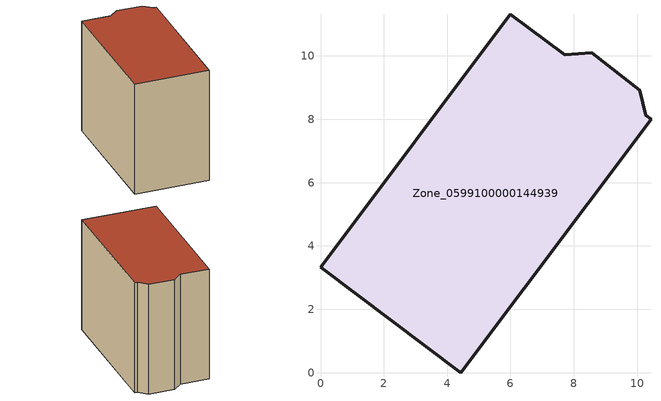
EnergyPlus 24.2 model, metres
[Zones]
Zone_0599100000144939
 floor ground (C_G): 7.71,10.04 8.57,10.1 10.09,8.92 10.27,8.13 10.44,8 4.43,0 0,3.32 5.99,11.31 z0
 wall outside (C_F): 4.43,0 10.44,8 10.27,8.13 10.09,8.92 8.57,10.1 7.71,10.04 5.99,11.31 0,3.32 4.43,0 z0:8.61
 roof outside (C_R): 7.71,10.04 5.99,11.31 0,3.32 4.43,0 10.44,8 10.27,8.13 10.09,8.92 8.57,10.1 z8.61
[BUILDING]
Pand.0599100000144939: North Axis=0; Terrain=City; Loads Convergence Tolerance Value=0.04; Temperature Convergence Tolerance Value=0.4; Solar Distribution=FullExterior; Maximum Number of Warmup Days=25; Minimum Number of Warmup Days=1
[Site:Location]
Rotterdam.The.Hague.AP_ZH_NLD Design_Conditions: Latitude=51.96; Longitude=4.45; Time Zone=1; Elevation=-4.5
[SITE:GROUNDTEMPERATURE:BUILDINGSURFACE]
18, 18, 18, 18, 18, 18, 18, 18, 18, 18, 18, 18
[MATERIAL] Thermal Absorptance=0.9; Solar Absorptance=0.7; Visible Absorptance=0.7
Name | Roughness | Thickness | Conductivity | Density | Specific Heat
G.TI.1946 | MediumSmooth | 0.15 | 1 | 540 | 1210
F.TI.1946 | Rough | 0.3 | 0.857143 | 1920 | 840
R.TI.1946 | MediumRough | 0.2 | 0.1 | 1500 | 1000
[CONSTRUCTION]
C_G: G.TI.1946
C_F: F.TI.1946
C_R: R.TI.1946
[ZONE]
Zone_0599100000144939: Type=1; Multiplier=1; Ceiling Height=Autocalculate; Volume=Autocalculate; Floor Area=autocalculate; Part of Total Floor Area=Yes
[ZONEINFILTRATION:DESIGNFLOWRATE]
Infil_Zone_0599100000144939: Zone or ZoneList or Space or SpaceList=Zone_0599100000144939; Schedule=AlwaysOn; Design Flow Rate Calculation Method=Flow/Area; Flow Rate per Floor Area=0.003; Constant Term Coefficient=1; Temperature Term Coefficient=0; Velocity Term Coefficient=0; Velocity Squared Term Coefficient=0
[HVACTEMPLATE:ZONE:IDEALLOADSAIRSYSTEM]
Zone_0599100000144939: Maximum Heating Supply Air Temperature=50; Minimum Cooling Supply Air Temperature=13; Maximum Heating Supply Air Humidity Ratio=0.0156; Minimum Cooling Supply Air Humidity Ratio=0.0077; Heating Limit=NoLimit; Cooling Limit=NoLimit; Dehumidification Control Type=ConstantSensibleHeatRatio; Cooling Sensible Heat Ratio=0.7; Dehumidification Setpoint=60; Humidification Control Type=None; Humidification Setpoint=30; Outdoor Air Method=None; Outdoor Air Flow Rate per Person=0.00944; Outdoor Air Flow Rate per Zone Floor Area=0; Outdoor Air Flow Rate per Zone=0; Demand Controlled Ventilation Type=None; Outdoor Air Economizer Type=NoEconomizer; Heat Recovery Type=None; Sensible Heat Recovery Effectiveness=0.7; Latent Heat Recovery Effectiveness=0.65
[ZONECONTROL:THERMOSTAT]
ThermostatControl_Zone_0599100000144939: Zone or ZoneList=Zone_0599100000144939; Control Type Schedule=DualSetpointControlType; Control 1=Thermostat_Zone_0599100000144939; Temperature Difference Between Cutout And Setpoint=0
[THERMOSTATSETPOINT:DUALSETPOINT]
Thermostat_Zone_0599100000144939: Heating Setpoint Temperature Schedule=HeatingSetpoint_Zone_0599100000144939; Cooling Setpoint Temperature Schedule=CoolingSetpoint_Zone_0599100000144939
[SCHEDULE:COMPACT]
HeatingSetpoint_Zone_0599100000144939: Through: 12/31, For: AllDays, Until: 24:00, 21
CoolingSetpoint_Zone_0599100000144939: Through: 12/31, For: AllDays, Until: 24:00, 24
DualSetpointControlType: Through: 12/31, For: AllDays, Until: 24:00, 4
AlwaysOn: Through: 12/31, For: AllDays, Until: 24:00, 1
